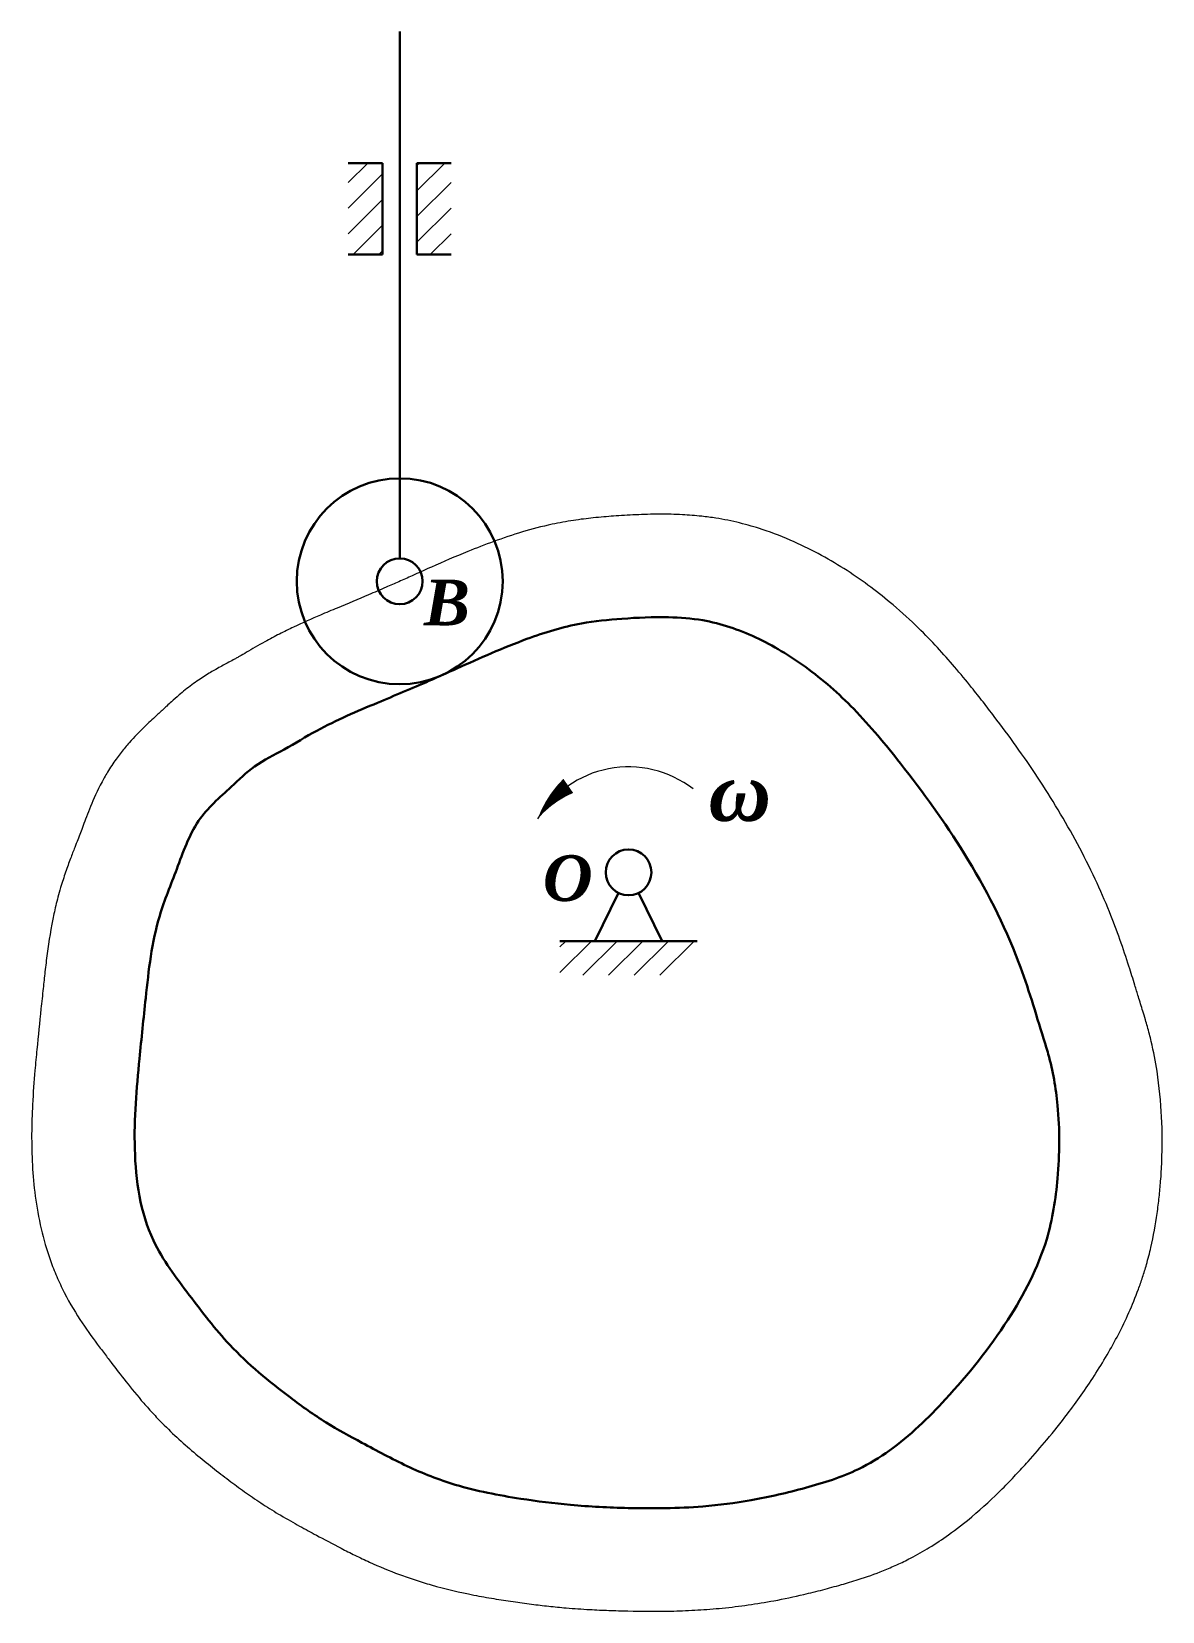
# Model space of a CAD drawing. Header units: millimetres. Extents: x 32.4 to 81.8, y 31.2 to 100.2.
import ezdxf

# ---------------------------------------------------------------- set-up
doc = ezdxf.new("R2010")
doc.units = ezdxf.units.MM
doc.header["$LTSCALE"] = 5
doc.linetypes.add('CENTER', pattern=[2, 1.25, -0.25, 0.25, -0.25])
doc.layers.add('btl', color=7, linetype='Continuous', lineweight=30)
doc.layers.add('ccenter', color=1, linetype='CENTER')
doc.styles.add('样式 1', font='timesbi.ttf')

msp = doc.modelspace()

# ---------------------------------------------------------------- linework, layer by layer
at = {"layer": 'btl'}
for p, q in [((48.5, 77.223), (48.5, 100.25)), ((47.75, 94.5), (46.25, 94.5)), ((47.75, 94.5), (47.75, 90.5)), ((49.25, 94.5), (49.25, 90.5)), ((49.25, 94.5), (50.75, 94.5)), ((47.75, 90.5), (46.25, 90.5)), ((49.25, 90.5), (50.75, 90.5)), ((58.06, 62.602), (57.032, 60.5)), ((58.94, 62.602), (59.968, 60.5)), ((55.5, 60.5), (61.5, 60.5))]:
    msp.add_line(p, q, dxfattribs=at)
at = {"layer": 'btl', "linetype": 'Continuous', "lineweight": 0}
for p, q in [((55.5, 60.245), (55.755, 60.5)), ((55.5, 59.123), (56.877, 60.5)), ((56.5, 59), (58, 60.5)), ((57.623, 59), (59.123, 60.5)), ((58.745, 59), (60.245, 60.5)), ((59.868, 59), (61.368, 60.5))]:
    msp.add_line(p, q, dxfattribs=at)
for points in [[(46.25, 93.651), (47.099, 94.5)], [(46.25, 92.529), (47.75, 94.029)], [(49.25, 94.406), (49.344, 94.5)], [(49.25, 93.284), (50.466, 94.5)], [(49.25, 92.161), (50.75, 93.661)], [(46.25, 91.406), (47.75, 92.906)], [(49.25, 91.039), (50.75, 92.539)], [(46.466, 90.5), (47.75, 91.784)], [(49.834, 90.5), (50.75, 91.416)], [(47.589, 90.5), (47.75, 90.661)]]:
    msp.add_lwpolyline(points, dxfattribs=at)
at = {"layer": 'btl'}
msp.add_lwpolyline([(54.527, 65.838, 0, 0.75, -0.107999), (55.865, 67.282, 0, 0, -0.498284), (55.865, 67.282, 0, 0, 1)], format="xyseb", dxfattribs=at)
for centre, radius in [((48.5, 76.223), 4.5), ((48.5, 76.223), 1), ((58.5, 63.5), 1)]:
    msp.add_circle(centre, radius, dxfattribs=at)
at = {"layer": 'btl', "lineweight": 0}
msp.add_arc((58.5, 63.5), 4.61, 52.30576, 149.52594, dxfattribs=at)
at = {"layer": 'btl', "color": 1, "lineweight": 0}
msp.add_open_spline([(49.156, 76.516), (49.396, 76.624), (49.642, 76.734), (50.397, 77.07), (50.924, 77.3), (51.844, 77.675), (52.222, 77.822), (53.009, 78.108), (53.423, 78.248), (54.271, 78.502), (54.704, 78.616), (55.463, 78.779), (55.785, 78.838), (56.392, 78.93), (56.683, 78.965), (57.272, 79.026), (57.566, 79.05), (58, 79.082), (58.157, 79.092), (58.482, 79.113), (58.648, 79.122), (59.155, 79.145), (59.506, 79.156), (60.189, 79.157), (60.515, 79.15), (61.13, 79.118), (61.411, 79.097), (61.903, 79.043), (62.109, 79.016), (62.494, 78.955), (62.671, 78.923), (63.017, 78.853), (63.187, 78.814), (63.692, 78.69), (64.018, 78.595), (64.824, 78.33), (65.29, 78.147), (66.149, 77.764), (66.545, 77.566), (67.315, 77.145), (67.687, 76.922), (68.765, 76.223), (69.432, 75.72), (70.446, 74.86), (70.816, 74.522), (71.456, 73.897), (71.732, 73.613), (72.256, 73.046), (72.507, 72.764), (73.005, 72.18), (73.252, 71.88), (73.661, 71.372), (73.827, 71.162), (74.153, 70.744), (74.316, 70.533), (74.803, 69.894), (75.124, 69.459), (76.076, 68.128), (76.693, 67.202), (77.856, 65.262), (78.402, 64.252), (79.112, 62.732), (79.32, 62.257), (79.679, 61.371), (79.834, 60.96), (80.117, 60.162), (80.246, 59.773), (80.457, 59.115), (80.542, 58.841), (80.678, 58.402), (80.73, 58.233), (80.847, 57.851), (80.908, 57.655), (81.013, 57.316), (81.05, 57.193), (81.118, 56.966), (81.147, 56.867), (81.237, 56.543), (81.292, 56.324), (81.445, 55.67), (81.528, 55.237), (81.699, 54.13), (81.763, 53.466), (81.829, 52.15), (81.829, 51.499), (81.792, 50.569), (81.775, 50.283), (81.735, 49.769), (81.714, 49.54), (81.664, 49.073), (81.635, 48.835), (81.532, 48.112), (81.444, 47.617), (81.27, 46.86), (81.205, 46.608), (81.081, 46.171), (81.024, 45.987), (80.907, 45.627), (80.845, 45.45), (80.652, 44.927), (80.513, 44.588), (80.074, 43.604), (79.75, 42.988), (79.23, 42.097), (79.045, 41.796), (78.481, 40.923), (78.087, 40.364), (77.387, 39.441), (77.088, 39.066), (76.513, 38.378), (76.239, 38.063), (75.783, 37.556), (75.604, 37.361), (75.229, 36.963), (75.035, 36.761), (74.425, 36.151), (73.986, 35.738), (73.183, 35.065), (72.844, 34.8), (72.215, 34.353), (71.936, 34.167), (71.381, 33.828), (71.109, 33.674), (70.631, 33.426), (70.429, 33.327), (70.033, 33.147), (69.838, 33.064), (69.262, 32.833), (68.892, 32.703), (68.283, 32.507), (68.037, 32.434), (67.66, 32.326), (67.523, 32.288), (67.255, 32.215), (67.12, 32.179), (66.713, 32.073), (66.438, 32.005), (65.732, 31.84), (65.295, 31.747), (64.479, 31.595), (64.103, 31.534), (63.352, 31.426), (62.974, 31.381), (62.238, 31.308), (61.877, 31.28), (61.169, 31.238), (60.819, 31.224), (59.784, 31.197), (59.114, 31.201), (58.19, 31.222), (57.918, 31.23), (57.364, 31.251), (57.085, 31.264), (56.463, 31.299), (56.119, 31.323), (55.518, 31.374), (55.264, 31.398), (54.761, 31.452), (54.511, 31.481), (53.991, 31.547), (53.721, 31.585), (53.173, 31.665), (52.898, 31.708), (52.327, 31.803), (52.035, 31.855), (51.139, 32.03), (50.516, 32.172), (49.639, 32.424), (49.403, 32.496), (48.941, 32.649), (48.714, 32.729), (48.041, 32.98), (47.606, 33.161), (46.965, 33.451), (46.75, 33.552), (46.336, 33.755), (46.136, 33.856), (45.555, 34.156), (45.195, 34.35), (44.738, 34.597), (44.622, 34.659), (44.379, 34.791), (44.253, 34.859), (43.863, 35.073), (43.587, 35.227), (43.045, 35.547), (42.777, 35.713), (42.276, 36.04), (42.036, 36.205), (41.568, 36.536), (41.34, 36.703), (41.002, 36.956), (40.885, 37.044), (40.648, 37.225), (40.529, 37.317), (40.168, 37.6), (39.926, 37.795), (39.192, 38.407), (38.698, 38.849), (38.055, 39.492), (37.9, 39.652), (37.596, 39.979), (37.451, 40.141), (37.032, 40.623), (36.776, 40.937), (36.306, 41.532), (36.091, 41.813), (35.831, 42.155), (35.775, 42.229), (35.61, 42.447), (35.492, 42.601), (35.136, 43.077), (34.883, 43.423), (34.361, 44.206), (34.093, 44.643), (33.724, 45.36), (33.612, 45.598), (33.409, 46.069), (33.318, 46.303), (33.068, 47.004), (32.936, 47.466), (32.604, 48.893), (32.497, 49.824), (32.422, 51.167), (32.413, 51.618), (32.417, 52.5), (32.431, 52.928), (32.479, 53.863), (32.517, 54.362), (32.586, 55.156), (32.615, 55.461), (32.701, 56.353), (32.761, 56.943), (32.854, 57.832), (32.886, 58.131), (32.942, 58.665), (32.968, 58.907), (33.025, 59.413), (33.057, 59.676), (33.165, 60.492), (33.257, 61.072), (33.44, 61.923), (33.498, 62.168), (33.6, 62.555), (33.639, 62.694), (33.715, 62.952), (33.751, 63.069), (33.823, 63.293), (33.86, 63.402), (33.969, 63.718), (34.041, 63.916), (34.176, 64.274), (34.239, 64.436), (34.344, 64.706), (34.388, 64.818), (34.512, 65.137), (34.577, 65.311), (34.751, 65.783), (34.855, 66.064), (35.119, 66.705), (35.279, 67.066), (35.575, 67.617), (35.668, 67.78), (35.833, 68.047), (35.898, 68.148), (36.026, 68.337), (36.086, 68.422), (36.206, 68.586), (36.265, 68.664), (36.444, 68.892), (36.561, 69.032), (36.907, 69.424), (37.125, 69.646), (37.521, 70.032), (37.699, 70.196), (37.907, 70.387), (37.959, 70.435), (38.055, 70.525), (38.098, 70.564), (38.252, 70.708), (38.377, 70.826), (38.627, 71.053), (38.739, 71.152), (39.026, 71.397), (39.21, 71.547), (39.511, 71.77), (39.609, 71.84), (39.796, 71.967), (39.887, 72.026), (40.15, 72.193), (40.313, 72.289), (40.648, 72.48), (40.812, 72.568), (41.052, 72.697), (41.14, 72.743), (41.264, 72.81), (41.305, 72.832), (41.394, 72.882), (41.441, 72.909), (41.588, 72.993), (41.695, 73.054), (42.04, 73.256), (42.305, 73.412), (42.714, 73.638), (42.822, 73.697), (43.034, 73.809), (43.14, 73.864), (43.453, 74.023), (43.659, 74.124), (44.267, 74.411), (44.658, 74.584), (45.284, 74.853), (45.527, 74.955), (46.232, 75.251), (46.689, 75.441), (47.394, 75.74), (47.65, 75.85), (48.087, 76.04), (48.273, 76.122), (48.654, 76.291), (48.847, 76.377), (49.081, 76.482), (49.118, 76.499), (49.156, 76.516)], degree=3, knots=[0.006287, 0.006287, 0.006287, 0.006287, 1.587442, 1.587442, 4.749752, 4.749752, 6.84188, 6.84188, 8.934008, 8.934008, 10.910356, 10.910356, 12.246423, 12.246423, 13.58249, 13.58249, 15.083565, 15.083565, 15.937851, 15.937851, 16.792137, 16.792137, 18.500708, 18.500708, 19.989565, 19.989565, 21.164064, 21.164064, 21.984167, 21.984167, 22.659467, 22.659467, 23.334768, 23.334768, 24.685369, 24.685369, 26.766115, 26.766115, 28.697415, 28.697415, 30.628714, 30.628714, 34.491313, 34.491313, 36.870126, 36.870126, 38.776962, 38.776962, 40.683798, 40.683798, 42.73982, 42.73982, 44.22523, 44.22523, 45.71064, 45.71064, 48.681459, 48.681459, 54.623098, 54.623098, 60.564737, 60.564737, 63.20019, 63.20019, 65.391996, 65.391996, 67.583803, 67.583803, 69.209371, 69.209371, 70.253118, 70.253118, 71.606825, 71.606825, 72.274834, 72.274834, 72.739414, 72.739414, 73.717089, 73.717089, 75.672437, 75.672437, 78.759863, 78.759863, 81.84729, 81.84729, 83.23248, 83.23248, 84.354978, 84.354978, 85.477476, 85.477476, 87.722471, 87.722471, 88.827498, 88.827498, 89.622298, 89.622298, 90.417099, 90.417099, 92.0067, 92.0067, 95.185902, 95.185902, 96.892902, 96.892902, 100.306902, 100.306902, 102.759993, 102.759993, 104.930632, 104.930632, 106.339376, 106.339376, 107.74812, 107.74812, 110.565607, 110.565607, 112.427206, 112.427206, 113.81362, 113.81362, 115.061892, 115.061892, 115.921993, 115.921993, 116.782095, 116.782095, 118.502298, 118.502298, 119.7428, 119.7428, 120.479533, 120.479533, 121.216266, 121.216266, 122.689732, 122.689732, 124.95846, 124.95846, 126.851625, 126.851625, 128.74479, 128.74479, 130.540216, 130.540216, 132.335642, 132.335642, 135.926493, 135.926493, 137.432557, 137.432557, 138.93862, 138.93862, 140.758492, 140.758492, 142.085094, 142.085094, 143.411695, 143.411695, 144.875502, 144.875502, 146.401689, 146.401689, 147.927876, 147.927876, 150.98025, 150.98025, 152.088003, 152.088003, 153.195757, 153.195757, 155.411264, 155.411264, 156.557338, 156.557338, 157.703412, 157.703412, 159.995561, 159.995561, 160.80138, 160.80138, 161.607198, 161.607198, 163.218836, 163.218836, 164.626323, 164.626323, 166.03381, 166.03381, 167.493852, 167.493852, 168.286348, 168.286348, 169.078843, 169.078843, 170.663834, 170.663834, 173.833815, 173.833815, 174.840372, 174.840372, 175.846929, 175.846929, 177.860043, 177.860043, 179.81116, 179.81116, 180.359658, 180.359658, 181.456653, 181.456653, 183.521816, 183.521816, 185.586979, 185.586979, 186.519725, 186.519725, 187.45247, 187.45247, 189.317962, 189.317962, 193.324578, 193.324578, 195.476707, 195.476707, 197.628836, 197.628836, 200.317475, 200.317475, 202.071935, 202.071935, 205.580854, 205.580854, 207.361877, 207.361877, 208.763109, 208.763109, 210.164341, 210.164341, 212.966804, 212.966804, 214.063329, 214.063329, 214.67253, 214.67253, 215.180192, 215.180192, 215.687854, 215.687854, 216.703178, 216.703178, 217.644549, 217.644549, 218.372655, 218.372655, 219.828867, 219.828867, 221.285079, 221.285079, 222.741291, 222.741291, 223.326665, 223.326665, 223.678609, 223.678609, 223.974426, 223.974426, 224.270244, 224.270244, 224.86188, 224.86188, 226.045151, 226.045151, 227.228422, 227.228422, 227.659654, 227.659654, 228.08589, 228.08589, 228.993858, 228.993858, 229.609088, 229.609088, 230.414166, 230.414166, 230.766752, 230.766752, 231.119337, 231.119337, 231.824508, 231.824508, 232.706509, 232.706509, 233.340309, 233.340309, 233.753263, 233.753263, 234.166216, 234.166216, 234.992124, 234.992124, 236.643938, 236.643938, 237.203236, 237.203236, 237.762535, 237.762535, 238.881131, 238.881131, 241.118325, 241.118325, 242.624871, 242.624871, 245.637965, 245.637965, 247.38835, 247.38835, 248.685938, 248.685938, 249.983526, 249.983526, 250.231645, 250.231645, 250.231645, 250.231645], dxfattribs=at)
at = {"layer": 'btl'}
msp.add_spline([(50.998, 72.41), (54.058, 73.701), (56.439, 74.381), (58.207, 74.585), (60.247, 74.653), (61.743, 74.517), (64.055, 73.769), (66.231, 72.478), (68.339, 70.644), (70.379, 68.265), (73.167, 64.324), (75.548, 59.568), (76.636, 56.238), (76.84, 55.558), (77.248, 53.316), (77.248, 50.122), (76.772, 47.472), (75.072, 43.939), (72.351, 40.473), (69.903, 38.231), (68.543, 37.416), (66.231, 36.6), (63.851, 36.056), (61.743, 35.785), (58.479, 35.717), (55.963, 35.853), (53.786, 36.124), (50.93, 36.736), (48.822, 37.551), (46.85, 38.571), (45.286, 39.454), (43.722, 40.541), (41.07, 42.852), (39.302, 45.026), (37.738, 47.404), (36.922, 51.413), (37.126, 55.355), (37.398, 58.005), (38.01, 61.606), (38.758, 63.645), (39.71, 65.751), (41.138, 67.246), (42.158, 68.129), (43.45, 68.877), (44.878, 69.692), (47.53, 70.915), (49.774, 71.867), (50.998, 72.41)], degree=3, dxfattribs=at)

# ---------------------------------------------------------------- texts
at = {"layer": 'btl', "style": '样式 1'}
msp.add_text('ω', height=2.5, dxfattribs=at).set_placement((62, 65.75))
at = {"layer": 'ccenter', "color": 0, "style": '样式 1'}
for s, p in [('B', (49.554, 74.295)), ('O', (54.75, 62.25))]:
    msp.add_text(s, height=2, dxfattribs=at).set_placement(p)

doc.saveas('drawing.dxf')
